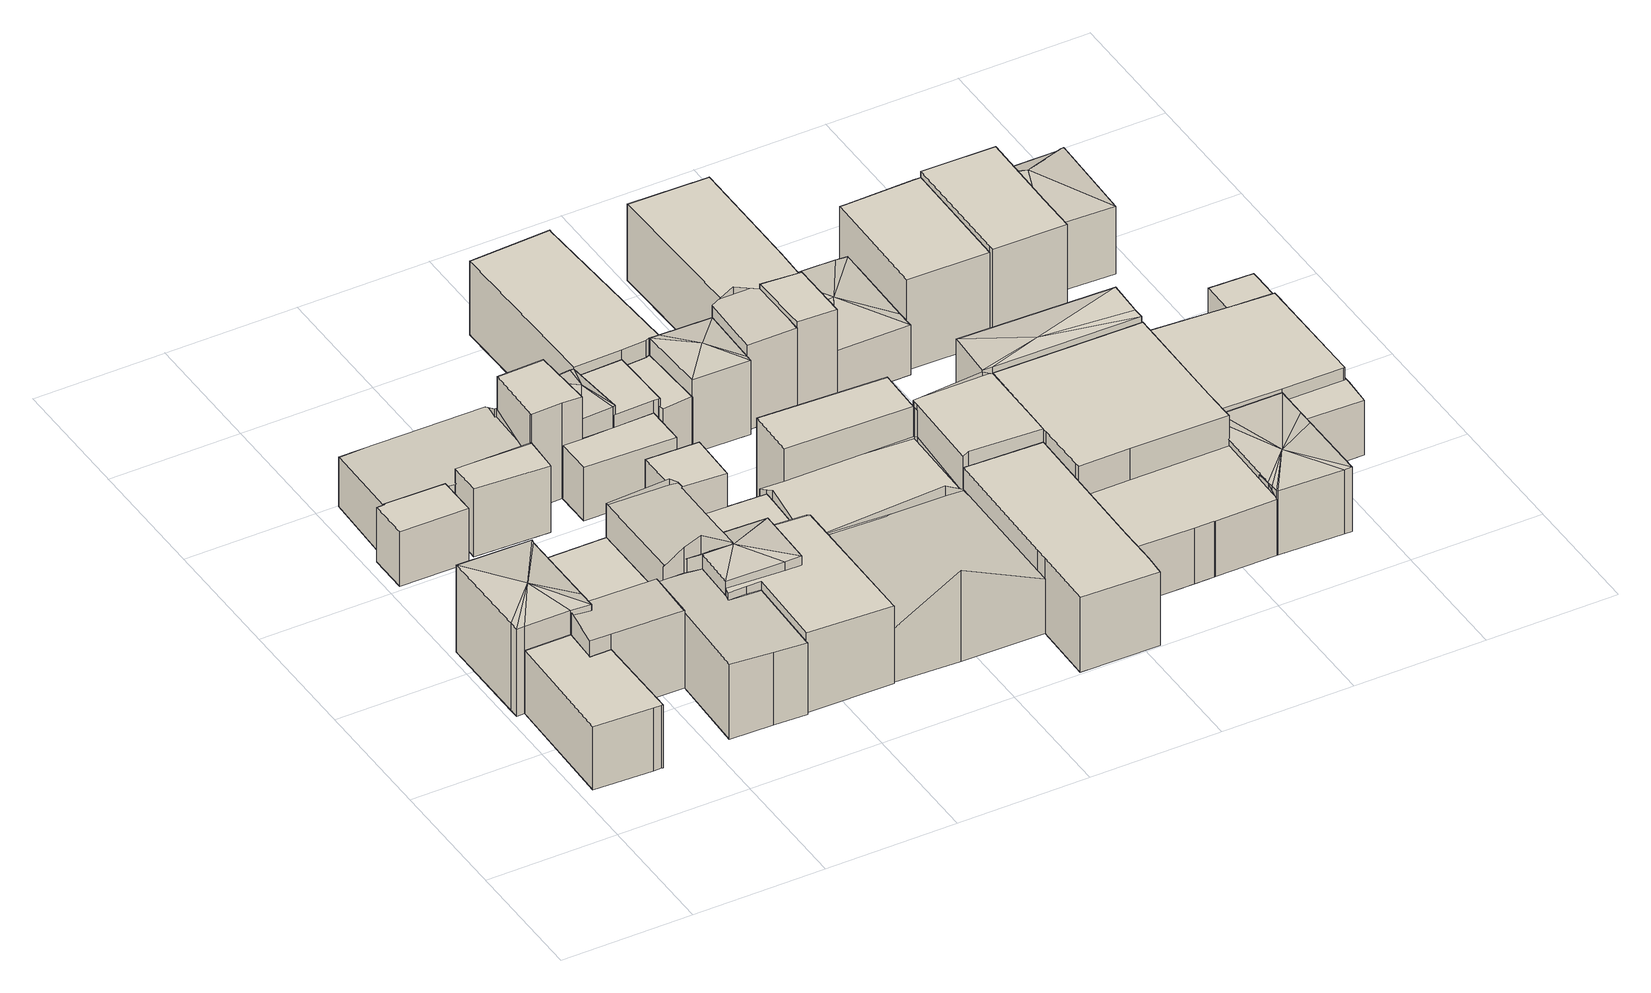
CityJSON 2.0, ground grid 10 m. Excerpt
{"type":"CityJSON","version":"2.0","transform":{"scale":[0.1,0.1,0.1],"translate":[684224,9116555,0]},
"CityObjects":{
"building1":{"type":"Building","attributes":{"Building Type":"Residential","Roof Shape":"flat","Roof Material":"Concrete Glazed Tile","Roof Material Code":"1","Roof Direction":"west","Building Height":5.2,"Roof Slope":14.8,"Footprint Area":44.31,"Solar PV Capacity Low":5.55,"Solar PV Capacity High":7.29,"Solar Annual Energy Low":8000,"Solar Annual Energy High":10543,"Suitable PV Area":33.12},"geometry":[{"type":"MultiSurface","lod":"2.2","boundaries":[[[0,1,2,3,4,5,6,7]],[[7,6,8,9]],[[6,5,10,8]],[[5,4,11,10]],[[4,3,12,11]],[[3,2,13,12]],[[2,1,14,13]],[[1,0,15,14]],[[0,7,9,15]],[[9,8,10,11,12,13,14,15]]]}]},
"building2":{"type":"Building","attributes":{"Building Type":"Residential","Roof Shape":"hip","Roof Material":"Concrete Glazed Tile","Roof Material Code":"1","Roof Direction":"west","Building Height":7.24,"Roof Slope":26.7,"Footprint Area":45.2,"Solar PV Capacity Low":5.66,"Solar PV Capacity High":7.43,"Solar Annual Energy Low":8161,"Solar Annual Energy High":10755,"Suitable PV Area":33.79},"geometry":[{"type":"MultiSurface","lod":"2.2","boundaries":[[[16,17,18,0,7,19,20,21,22]],[[22,21,23,24]],[[21,20,25,23]],[[20,19,26,25]],[[19,7,27,26]],[[7,0,28,27]],[[0,18,29,28]],[[18,17,30,29]],[[17,16,31,30]],[[16,22,24,31]],[[24,23,32]],[[23,25,32]],[[25,26,32]],[[26,27,32]],[[27,28,32]],[[28,29,32]],[[29,30,32]],[[30,31,32]],[[31,24,32]]]}]},
"building3":{"type":"Building","attributes":{"Building Type":"Residential","Roof Shape":"gable","Roof Material":"Concrete Glazed Tile","Roof Material Code":"1","Roof Direction":"west","Building Height":6.43,"Roof Slope":31.6,"Footprint Area":25.84,"Solar PV Capacity Low":3.24,"Solar PV Capacity High":4.25,"Solar Annual Energy Low":4666,"Solar Annual Energy High":6149,"Suitable PV Area":19.32},"geometry":[{"type":"MultiSurface","lod":"2.2","boundaries":[[[33,20,19,7,6,5,34]],[[34,5,35,36]],[[5,6,37,35]],[[6,7,38,37]],[[7,19,39,38]],[[19,20,40,39]],[[20,33,41,40]],[[33,34,36,41]],[[36,35,37,38,39,40,41]]]}]},
"building4":{"type":"Building","attributes":{"Building Type":"Residential","Roof Shape":"flat","Roof Material":"Concrete Glazed Tile","Roof Material Code":"1","Roof Direction":"west","Building Height":4.54,"Roof Slope":10.1,"Footprint Area":16.17,"Solar PV Capacity Low":2.02,"Solar PV Capacity High":2.66,"Solar Annual Energy Low":2919,"Solar Annual Energy High":3847,"Suitable PV Area":12.09},"geometry":[{"type":"MultiSurface","lod":"2.2","boundaries":[[[42,43,44,45,46,47]],[[47,46,48,49]],[[46,45,50,48]],[[45,44,51,50]],[[44,43,52,51]],[[43,42,53,52]],[[42,47,49,53]],[[49,48,50,51,52,53]]]}]},
"building5":{"type":"Building","attributes":{"Building Type":"Residential","Roof Shape":"flat","Roof Material":"Concrete Glazed Tile","Roof Material Code":"1","Roof Direction":"west","Building Height":4.53,"Roof Slope":5.1,"Footprint Area":46.79,"Solar PV Capacity Low":5.86,"Solar PV Capacity High":7.69,"Solar Annual Energy Low":8447,"Solar Annual Energy High":11133,"Suitable PV Area":34.97},"geometry":[{"type":"MultiSurface","lod":"2.2","boundaries":[[[54,55,21,20,33,56,57,58]],[[58,57,59,60]],[[57,56,61,59]],[[56,33,62,61]],[[33,20,63,62]],[[20,21,64,63]],[[21,55,65,64]],[[55,54,66,65]],[[54,58,60,66]],[[60,59,61,62,63,64,65,66]]]}]},
"building6":{"type":"Building","attributes":{"Building Type":"Residential","Roof Shape":"shed","Roof Material":"Concrete Glazed Tile","Roof Material Code":"1","Roof Direction":"west","Building Height":5.94,"Roof Slope":19.9,"Footprint Area":50.18,"Solar PV Capacity Low":6.28,"Solar PV Capacity High":8.25,"Solar Annual Energy Low":9059,"Solar Annual Energy High":11940,"Suitable PV Area":37.51},"geometry":[{"type":"MultiSurface","lod":"2.2","boundaries":[[[67,68,69,70,71,72,73,33,34,74,75,76]],[[76,75,77,78]],[[75,74,79,77]],[[74,34,80,79]],[[34,33,81,80]],[[33,73,82,81]],[[73,72,83,82]],[[72,71,84,83]],[[71,70,85,84]],[[70,69,86,85]],[[69,68,87,86]],[[68,67,88,87]],[[67,76,78,88]],[[78,77,79,80,81,82,83,84,85,86,87,88]]]}]},
"building7":{"type":"Building","attributes":{"Building Type":"Residential","Roof Shape":"gable","Roof Material":"Concrete Glazed Tile","Roof Material Code":"1","Roof Direction":"west","Building Height":4.12,"Roof Slope":33.3,"Footprint Area":69.05,"Solar PV Capacity Low":8.65,"Solar PV Capacity High":11.36,"Solar Annual Energy Low":12466,"Solar Annual Energy High":16430,"Suitable PV Area":51.61},"geometry":[{"type":"MultiSurface","lod":"2.2","boundaries":[[[89,43,42,90,91,92,93,94,95]],[[95,94,96,97]],[[94,93,98,96]],[[93,92,99,98]],[[92,91,100,99]],[[91,90,101,100]],[[90,42,102,101]],[[42,43,103,102]],[[43,89,104,103]],[[89,95,97,104]],[[97,96,98,99,100,101,102,103,104]]]}]},
"building8":{"type":"Building","attributes":{"Building Type":"Residential","Roof Shape":"gable","Roof Material":"Concrete Glazed Tile","Roof Material Code":"1","Roof Direction":"west","Building Height":5.5,"Roof Slope":27.7,"Footprint Area":15.41,"Solar PV Capacity Low":1.93,"Solar PV Capacity High":2.53,"Solar Annual Energy Low":2782,"Solar Annual Energy High":3666,"Suitable PV Area":11.52},"geometry":[{"type":"MultiSurface","lod":"2.2","boundaries":[[[105,91,90,106,107]],[[107,106,108,109]],[[106,90,110,108]],[[90,91,111,110]],[[91,105,112,111]],[[105,107,109,112]],[[109,108,110,111,112]]]}]},
"building9":{"type":"Building","attributes":{"Building Type":"Residential","Roof Shape":"gable","Roof Material":"Concrete Glazed Tile","Roof Material Code":"1","Roof Direction":"west","Building Height":7.2,"Roof Slope":34.6,"Footprint Area":39.26,"Solar PV Capacity Low":4.92,"Solar PV Capacity High":6.46,"Solar Annual Energy Low":7089,"Solar Annual Energy High":9342,"Suitable PV Area":29.35},"geometry":[{"type":"MultiSurface","lod":"2.2","boundaries":[[[113,58,57,56,73,114,115,116,117,118,119,120]],[[120,119,121,122]],[[119,118,123,121]],[[118,117,124,123]],[[117,116,125,124]],[[116,115,126,125]],[[115,114,127,126]],[[114,73,128,127]],[[73,56,129,128]],[[56,57,130,129]],[[57,58,131,130]],[[58,113,132,131]],[[113,120,122,132]],[[122,121,123,124,125,126,127,128,129,130,131,132]]]}]},
"building10":{"type":"Building","attributes":{"Building Type":"Residential","Roof Shape":"hip","Roof Material":"Concrete Glazed Tile","Roof Material Code":"1","Roof Direction":"west","Building Height":7.16,"Roof Slope":25,"Footprint Area":23.88,"Solar PV Capacity Low":2.99,"Solar PV Capacity High":3.93,"Solar Annual Energy Low":4311,"Solar Annual Energy High":5681,"Suitable PV Area":17.85},"geometry":[{"type":"MultiSurface","lod":"2.2","boundaries":[[[133,134,135,116,115,114,73,72,71,136]],[[136,71,137,138]],[[71,72,139,137]],[[72,73,140,139]],[[73,114,141,140]],[[114,115,142,141]],[[115,116,143,142]],[[116,135,144,143]],[[135,134,145,144]],[[134,133,146,145]],[[133,136,138,146]],[[138,137,147]],[[137,139,147]],[[139,140,147]],[[140,141,147]],[[141,142,147]],[[142,143,147]],[[143,144,147]],[[144,145,147]],[[145,146,147]],[[146,138,147]]]}]},
"building11":{"type":"Building","attributes":{"Building Type":"Residential","Roof Shape":"shed","Roof Material":"Concrete Glazed Tile","Roof Material Code":"1","Roof Direction":"west","Building Height":6.37,"Roof Slope":15.5,"Footprint Area":59.17,"Solar PV Capacity Low":7.41,"Solar PV Capacity High":9.73,"Solar Annual Energy Low":10683,"Solar Annual Energy High":14079,"Suitable PV Area":44.23},"geometry":[{"type":"MultiSurface","lod":"2.2","boundaries":[[[67,148,149,150,151,152,134,133,136,71,70,69,68]],[[68,69,153,154]],[[69,70,155,153]],[[70,71,156,155]],[[71,136,157,156]],[[136,133,158,157]],[[133,134,159,158]],[[134,152,160,159]],[[152,151,161,160]],[[151,150,162,161]],[[150,149,163,162]],[[149,148,164,163]],[[148,67,165,164]],[[67,68,154,165]],[[154,153,155,156,157,158,159,160,161,162,163,164,165]]]}]},
"building12":{"type":"Building","attributes":{"Building Type":"Residential","Roof Shape":"shed","Roof Material":"Concrete Glazed Tile","Roof Material Code":"1","Roof Direction":"west","Building Height":7.83,"Roof Slope":14.5,"Footprint Area":17.9,"Solar PV Capacity Low":2.24,"Solar PV Capacity High":2.94,"Solar Annual Energy Low":3231,"Solar Annual Energy High":4258,"Suitable PV Area":13.38},"geometry":[{"type":"MultiSurface","lod":"2.2","boundaries":[[[166,167,168,169,105,91]],[[91,105,170,171]],[[105,169,172,170]],[[169,168,173,172]],[[168,167,174,173]],[[167,166,175,174]],[[166,91,171,175]],[[171,170,172,173,174,175]]]}]},
"building13":{"type":"Building","attributes":{"Building Type":"Residential","Roof Shape":"shed","Roof Material":"Concrete Glazed Tile","Roof Material Code":"1","Roof Direction":"west","Building Height":6.97,"Roof Slope":17.1,"Footprint Area":15.34,"Solar PV Capacity Low":1.92,"Solar PV Capacity High":2.52,"Solar Annual Energy Low":2769,"Solar Annual Energy High":3650,"Suitable PV Area":11.47},"geometry":[{"type":"MultiSurface","lod":"2.2","boundaries":[[[176,113,120,119,177,178]],[[178,177,179,180]],[[177,119,181,179]],[[119,120,182,181]],[[120,113,183,182]],[[113,176,184,183]],[[176,178,180,184]],[[180,179,181,182,183,184]]]}]},
"building14":{"type":"Building","attributes":{"Building Type":"Residential","Roof Shape":"flat","Roof Material":"Concrete Glazed Tile","Roof Material Code":"1","Roof Direction":"west","Building Height":4.31,"Roof Slope":7.3,"Footprint Area":36.58,"Solar PV Capacity Low":4.58,"Solar PV Capacity High":6.02,"Solar Annual Energy Low":6605,"Solar Annual Energy High":8705,"Suitable PV Area":27.35},"geometry":[{"type":"MultiSurface","lod":"2.2","boundaries":[[[177,119,118,117,116,135,134,152,185,186]],[[186,185,187,188]],[[185,152,189,187]],[[152,134,190,189]],[[134,135,191,190]],[[135,116,192,191]],[[116,117,193,192]],[[117,118,194,193]],[[118,119,195,194]],[[119,177,196,195]],[[177,186,188,196]],[[188,187,189,190,191,192,193,194,195,196]]]}]},
"building15":{"type":"Building","attributes":{"Building Type":"Residential","Roof Shape":"gable","Roof Material":"Concrete Glazed Tile","Roof Material Code":"1","Roof Direction":"west","Building Height":4.3,"Roof Slope":28.7,"Footprint Area":20.96,"Solar PV Capacity Low":2.62,"Solar PV Capacity High":3.45,"Solar Annual Energy Low":3784,"Solar Annual Energy High":4987,"Suitable PV Area":15.67},"geometry":[{"type":"MultiSurface","lod":"2.2","boundaries":[[[197,198,167,166,199,200]],[[200,199,201,202]],[[199,166,203,201]],[[166,167,204,203]],[[167,198,205,204]],[[198,197,206,205]],[[197,200,202,206]],[[202,201,203,204,205,206]]]}]},
"building16":{"type":"Building","attributes":{"Building Type":"Residential","Roof Shape":"hip","Roof Material":"Concrete Glazed Tile","Roof Material Code":"1","Roof Direction":"west","Building Height":6,"Roof Slope":26,"Footprint Area":12.24,"Solar PV Capacity Low":1.53,"Solar PV Capacity High":2.01,"Solar Annual Energy Low":2209,"Solar Annual Energy High":2912,"Suitable PV Area":9.15},"geometry":[{"type":"MultiSurface","lod":"2.2","boundaries":[[[207,208,168,167,198,209]],[[209,198,210,211]],[[198,167,212,210]],[[167,168,213,212]],[[168,208,214,213]],[[208,207,215,214]],[[207,209,211,215]],[[211,210,216]],[[210,212,216]],[[212,213,216]],[[213,214,216]],[[214,215,216]],[[215,211,216]]]}]},
"building17":{"type":"Building","attributes":{"Building Type":"Residential","Roof Shape":"flat","Roof Material":"Concrete Glazed Tile","Roof Material Code":"1","Roof Direction":"west","Building Height":5.34,"Roof Slope":12.4,"Footprint Area":17.32,"Solar PV Capacity Low":2.17,"Solar PV Capacity High":2.85,"Solar Annual Energy Low":3127,"Solar Annual Energy High":4121,"Suitable PV Area":12.95},"geometry":[{"type":"MultiSurface","lod":"2.2","boundaries":[[[217,207,209,198,197,218,219]],[[219,218,220,221]],[[218,197,222,220]],[[197,198,223,222]],[[198,209,224,223]],[[209,207,225,224]],[[207,217,226,225]],[[217,219,221,226]],[[221,220,222,223,224,225,226]]]}]},
"building18":{"type":"Building","attributes":{"Building Type":"Residential","Roof Shape":"gable","Roof Material":"Concrete Glazed Tile","Roof Material Code":"1","Roof Direction":"west","Building Height":4.37,"Roof Slope":34.5,"Footprint Area":127.78,"Solar PV Capacity Low":16,"Solar PV Capacity High":21.01,"Solar Annual Energy Low":23070,"Solar Annual Energy High":30405,"Suitable PV Area":95.52},"geometry":[{"type":"MultiSurface","lod":"2.2","boundaries":[[[227,228,229,151,150,149,230,231]],[[231,230,232,233]],[[230,149,234,232]],[[149,150,235,234]],[[150,151,236,235]],[[151,229,237,236]],[[229,228,238,237]],[[228,227,239,238]],[[227,231,233,239]],[[233,232,234,235,236,237,238,239]]]}]},
"building19":{"type":"Building","attributes":{"Building Type":"Residential","Roof Shape":"flat","Roof Material":"Concrete Glazed Tile","Roof Material Code":"1","Roof Direction":"west","Building Height":4.7,"Roof Slope":7.6,"Footprint Area":11.98,"Solar PV Capacity Low":1.5,"Solar PV Capacity High":1.97,"Solar Annual Energy Low":2162,"Solar Annual Energy High":2850,"Suitable PV Area":8.95},"geometry":[{"type":"MultiSurface","lod":"2.2","boundaries":[[[240,241,217,219,218,242,243,244]],[[244,243,245,246]],[[243,242,247,245]],[[242,218,248,247]],[[218,219,249,248]],[[219,217,250,249]],[[217,241,251,250]],[[241,240,252,251]],[[240,244,246,252]],[[246,245,247,248,249,250,251,252]]]}]},
"building20":{"type":"Building","attributes":{"Building Type":"Residential","Roof Shape":"flat","Roof Material":"Concrete Glazed Tile","Roof Material Code":"1","Roof Direction":"west","Building Height":6.13,"Roof Slope":8.8,"Footprint Area":86.28,"Solar PV Capacity Low":10.8,"Solar PV Capacity High":14.19,"Solar Annual Energy Low":15577,"Solar Annual Energy High":20530,"Suitable PV Area":64.49},"geometry":[{"type":"MultiSurface","lod":"2.2","boundaries":[[[253,254,255,207,217,241,240,256,257]],[[257,256,258,259]],[[256,240,260,258]],[[240,241,261,260]],[[241,217,262,261]],[[217,207,263,262]],[[207,255,264,263]],[[255,254,265,264]],[[254,253,266,265]],[[253,257,259,266]],[[259,258,260,261,262,263,264,265,266]]]}]},
"building21":{"type":"Building","attributes":{"Building Type":"Residential","Roof Shape":"gable","Roof Material":"Concrete Glazed Tile","Roof Material Code":"1","Roof Direction":"west","Building Height":4.1,"Roof Slope":33.6,"Footprint Area":76.15,"Solar PV Capacity Low":9.53,"Solar PV Capacity High":12.52,"Solar Annual Energy Low":13748,"Solar Annual Energy High":18119,"Suitable PV Area":56.92},"geometry":[{"type":"MultiSurface","lod":"2.2","boundaries":[[[267,268,269,270,271,186,185,152,151,229,228]],[[228,229,272,273]],[[229,151,274,272]],[[151,152,189,274]],[[152,185,275,189]],[[185,186,276,275]],[[186,271,277,276]],[[271,270,278,277]],[[270,269,279,278]],[[269,268,280,279]],[[268,267,281,280]],[[267,228,273,281]],[[273,272,274,189,275,276,277,278,279,280,281]]]}]},
"building22":{"type":"Building","attributes":{"Building Type":"Residential","Roof Shape":"hip","Roof Material":"Concrete Glazed Tile","Roof Material Code":"1","Roof Direction":"west","Building Height":6.1,"Roof Slope":22.8,"Footprint Area":23.95,"Solar PV Capacity Low":3,"Solar PV Capacity High":3.94,"Solar Annual Energy Low":4325,"Solar Annual Energy High":5700,"Suitable PV Area":17.91},"geometry":[{"type":"MultiSurface","lod":"2.2","boundaries":[[[282,283,256,240,243,284]],[[284,243,285,286]],[[243,240,260,285]],[[240,256,258,260]],[[256,283,287,258]],[[283,282,288,287]],[[282,284,286,288]],[[286,285,289]],[[285,260,289]],[[260,258,289]],[[258,287,289]],[[287,288,289]],[[288,286,289]]]}]},
"building23":{"type":"Building","attributes":{"Building Type":"Residential","Roof Shape":"shed","Roof Material":"Concrete Glazed Tile","Roof Material Code":"1","Roof Direction":"west","Building Height":6.69,"Roof Slope":17.8,"Footprint Area":35.86,"Solar PV Capacity Low":4.49,"Solar PV Capacity High":5.9,"Solar Annual Energy Low":6475,"Solar Annual Energy High":8533,"Suitable PV Area":26.81},"geometry":[{"type":"MultiSurface","lod":"2.2","boundaries":[[[290,270,268,267,269,291]],[[291,269,292,293]],[[269,267,294,292]],[[267,268,295,294]],[[268,270,296,295]],[[270,290,297,296]],[[290,291,293,297]],[[293,292,294,295,296,297]]]}]},
"building24":{"type":"Building","attributes":{"Building Type":"Residential","Roof Shape":"shed","Roof Material":"Concrete Glazed Tile","Roof Material Code":"1","Roof Direction":"west","Building Height":6.11,"Roof Slope":10.8,"Footprint Area":97.38,"Solar PV Capacity Low":12.19,"Solar PV Capacity High":16.01,"Solar Annual Energy Low":17581,"Solar Annual Energy High":23171,"Suitable PV Area":72.79},"geometry":[{"type":"MultiSurface","lod":"2.2","boundaries":[[[228,227,231,298,299,300,301,302,303,304]],[[304,303,305,306]],[[303,302,307,305]],[[302,301,308,307]],[[301,300,309,308]],[[300,299,310,309]],[[299,298,311,310]],[[298,231,312,311]],[[231,227,313,312]],[[227,228,314,313]],[[228,304,306,314]],[[306,305,307,308,309,310,311,312,313,314]]]}]},
"building25":{"type":"Building","attributes":{"Building Type":"Residential","Roof Shape":"gable","Roof Material":"Concrete Glazed Tile","Roof Material Code":"1","Roof Direction":"west","Building Height":7.03,"Roof Slope":32.3,"Footprint Area":17.5,"Solar PV Capacity Low":2.19,"Solar PV Capacity High":2.88,"Solar Annual Energy Low":3160,"Solar Annual Energy High":4165,"Suitable PV Area":13.08},"geometry":[{"type":"MultiSurface","lod":"2.2","boundaries":[[[315,283,282,316,317]],[[317,316,318,319]],[[316,282,320,318]],[[282,283,321,320]],[[283,315,322,321]],[[315,317,319,322]],[[319,318,320,321,322]]]}]},
"building26":{"type":"Building","attributes":{"Building Type":"Residential","Roof Shape":"gable","Roof Material":"Concrete Glazed Tile","Roof Material Code":"1","Roof Direction":"west","Building Height":7.12,"Roof Slope":34.7,"Footprint Area":40.83,"Solar PV Capacity Low":5.11,"Solar PV Capacity High":6.71,"Solar Annual Energy Low":7372,"Solar Annual Energy High":9715,"Suitable PV Area":30.52},"geometry":[{"type":"MultiSurface","lod":"2.2","boundaries":[[[323,324,268,269,267,228,304,303]],[[303,304,325,326]],[[304,228,327,325]],[[228,267,328,327]],[[267,269,329,328]],[[269,268,330,329]],[[268,324,331,330]],[[324,323,332,331]],[[323,303,326,332]],[[326,325,327,328,329,330,331,332]]]}]},
"building27":{"type":"Building","attributes":{"Building Type":"Residential","Roof Shape":"shed","Roof Material":"Concrete Glazed Tile","Roof Material Code":"1","Roof Direction":"west","Building Height":7.42,"Roof Slope":14.5,"Footprint Area":14.48,"Solar PV Capacity Low":1.81,"Solar PV Capacity High":2.38,"Solar Annual Energy Low":2614,"Solar Annual Energy High":3445,"Suitable PV Area":10.82},"geometry":[{"type":"MultiSurface","lod":"2.2","boundaries":[[[333,334,335,317,316]],[[316,317,336,337]],[[317,335,338,336]],[[335,334,339,338]],[[334,333,340,339]],[[333,316,337,340]],[[337,336,338,339,340]]]}]},
"building28":{"type":"Building","attributes":{"Building Type":"Residential","Roof Shape":"shed","Roof Material":"Concrete Glazed Tile","Roof Material Code":"1","Roof Direction":"west","Building Height":6.2,"Roof Slope":10.8,"Footprint Area":79.19,"Solar PV Capacity Low":9.92,"Solar PV Capacity High":13.02,"Solar Annual Energy Low":14297,"Solar Annual Energy High":18843,"Suitable PV Area":59.2},"geometry":[{"type":"MultiSurface","lod":"2.2","boundaries":[[[341,342,343,344,315,317,335,334,345,346,347]],[[347,346,348,349]],[[346,345,350,348]],[[345,334,351,350]],[[334,335,352,351]],[[335,317,353,352]],[[317,315,354,353]],[[315,344,355,354]],[[344,343,356,355]],[[343,342,357,356]],[[342,341,358,357]],[[341,347,349,358]],[[349,348,350,351,352,353,354,355,356,357,358]]]}]},
"building29":{"type":"Building","attributes":{"Building Type":"Residential","Roof Shape":"gable","Roof Material":"Concrete Glazed Tile","Roof Material Code":"1","Roof Direction":"west","Building Height":4.61,"Roof Slope":29.1,"Footprint Area":74.36,"Solar PV Capacity Low":9.31,"Solar PV Capacity High":12.23,"Solar Annual Energy Low":13425,"Solar Annual Energy High":17693,"Suitable PV Area":55.58},"geometry":[{"type":"MultiSurface","lod":"2.2","boundaries":[[[359,360,302,301,361,362,363,364,365,366,367]],[[367,366,368,369]],[[366,365,370,368]],[[365,364,371,370]],[[364,363,372,371]],[[363,362,373,372]],[[362,361,374,373]],[[361,301,375,374]],[[301,302,376,375]],[[302,360,377,376]],[[360,359,378,377]],[[359,367,369,378]],[[369,368,370,371,372,373,374,375,376,377,378]]]}]},
"building30":{"type":"Building","attributes":{"Building Type":"Residential","Roof Shape":"hip","Roof Material":"Clay Tile Shingle","Roof Material Code":"3","Roof Direction":"west","Building Height":4.06,"Roof Slope":24,"Footprint Area":45.93,"Solar PV Capacity Low":5.75,"Solar PV Capacity High":7.55,"Solar Annual Energy Low":8292,"Solar Annual Energy High":10929,"Suitable PV Area":34.33},"geometry":[{"type":"MultiSurface","lod":"2.2","boundaries":[[[379,380,381,347,346,345,334,333,382,383]],[[383,382,384,385]],[[382,333,386,384]],[[333,334,387,386]],[[334,345,388,387]],[[345,346,389,388]],[[346,347,390,389]],[[347,381,391,390]],[[381,380,392,391]],[[380,379,393,392]],[[379,383,385,393]],[[385,384,394]],[[384,386,394]],[[386,387,394]],[[387,388,394]],[[388,389,394]],[[389,390,394]],[[390,391,394]],[[391,392,394]],[[392,393,394]],[[393,385,394]]]}]},
"building31":{"type":"Building","attributes":{"Building Type":"Residential","Roof Shape":"flat","Roof Material":"Concrete Glazed Tile","Roof Material Code":"1","Roof Direction":"west","Building Height":7.18,"Roof Slope":11.1,"Footprint Area":131.19,"Solar PV Capacity Low":16.43,"Solar PV Capacity High":21.57,"Solar Annual Energy Low":23686,"Solar Annual Energy High":31216,"Suitable PV Area":98.07},"geometry":[{"type":"MultiSurface","lod":"2.2","boundaries":[[[395,396,397,323,303,398,399,360,359,367]],[[367,359,400,401]],[[359,360,402,400]],[[360,399,403,402]],[[399,398,404,403]],[[398,303,326,404]],[[303,323,405,326]],[[323,397,406,405]],[[397,396,407,406]],[[396,395,408,407]],[[395,367,401,408]],[[401,400,402,403,404,326,405,406,407,408]]]}]},
"building32":{"type":"Building","attributes":{"Building Type":"Residential","Roof Shape":"hip","Roof Material":"Concrete Glazed Tile","Roof Material Code":"1","Roof Direction":"west","Building Height":7.66,"Roof Slope":22.7,"Footprint Area":44.12,"Solar PV Capacity Low":5.52,"Solar PV Capacity High":7.26,"Solar Annual Energy Low":7966,"Solar Annual Energy High":10498,"Suitable PV Area":32.98},"geometry":[{"type":"MultiSurface","lod":"2.2","boundaries":[[[409,324,323,397,410,411]],[[411,410,412,413]],[[410,397,414,412]],[[397,323,415,414]],[[323,324,416,415]],[[324,409,417,416]],[[409,411,413,417]],[[413,412,418]],[[412,414,418]],[[414,415,418]],[[415,416,418]],[[416,417,418]],[[417,413,418]]]}]},
"building33":{"type":"Building","attributes":{"Building Type":"Residential","Roof Shape":"flat","Roof Material":"Concrete Glazed Tile","Roof Material Code":"1","Roof Direction":"west","Building Height":7.46,"Roof Slope":11.9,"Footprint Area":57.1,"Solar PV Capacity Low":7.15,"Solar PV Capacity High":9.39,"Solar Annual Energy Low":10308,"Solar Annual Energy High":13585,"Suitable PV Area":42.68},"geometry":[{"type":"MultiSurface","lod":"2.2","boundaries":[[[419,420,421,422,423,424]],[[424,423,425,426]],[[423,422,427,425]],[[422,421,428,427]],[[421,420,429,428]],[[420,419,430,429]],[[419,424,426,430]],[[426,425,427,428,429,430]]]}]},
"building34":{"type":"Building","attributes":{"Building Type":"Residential","Roof Shape":"hip","Roof Material":"Concrete Glazed Tile","Roof Material Code":"1","Roof Direction":"west","Building Height":5.26,"Roof Slope":21.3,"Footprint Area":51.92,"Solar PV Capacity Low":6.5,"Solar PV Capacity High":8.54,"Solar Annual Energy Low":9374,"Solar Annual Energy High":12355,"Suitable PV Area":38.81},"geometry":[{"type":"MultiSurface","lod":"2.2","boundaries":[[[431,432,433,434,435,395,366,365,364,436,437]],[[437,436,438,439]],[[436,364,440,438]],[[364,365,441,440]],[[365,366,442,441]],[[366,395,443,442]],[[395,435,444,443]],[[435,434,445,444]],[[434,433,446,445]],[[433,432,447,446]],[[432,431,448,447]],[[431,437,439,448]],[[439,438,449]],[[438,440,449]],[[440,441,449]],[[441,442,449]],[[442,443,449]],[[443,444,449]],[[444,445,449]],[[445,446,449]],[[446,447,449]],[[447,448,449]],[[448,439,449]]]}]},
"building35":{"type":"Building","attributes":{"Building Type":"Residential","Roof Shape":"flat","Roof Material":"Concrete Glazed Tile","Roof Material Code":"1","Roof Direction":"west","Building Height":7.97,"Roof Slope":5.4,"Footprint Area":54.39,"Solar PV Capacity Low":6.81,"Solar PV Capacity High":8.94,"Solar Annual Energy Low":9820,"Solar Annual Energy High":12942,"Suitable PV Area":40.66},"geometry":[{"type":"MultiSurface","lod":"2.2","boundaries":[[[419,424,450,451,452,453]],[[453,452,454,455]],[[452,451,456,454]],[[451,450,457,456]],[[450,424,458,457]],[[424,419,459,458]],[[419,453,455,459]],[[455,454,456,457,458,459]]]}]},
"building36":{"type":"Building","attributes":{"Building Type":"Residential","Roof Shape":"shed","Roof Material":"Concrete Glazed Tile","Roof Material Code":"1","Roof Direction":"west","Building Height":5.46,"Roof Slope":15.5,"Footprint Area":98.32,"Solar PV Capacity Low":12.31,"Solar PV Capacity High":16.17,"Solar Annual Energy Low":17751,"Solar Annual Energy High":23395,"Suitable PV Area":73.5},"geometry":[{"type":"MultiSurface","lod":"2.2","boundaries":[[[460,461,462,463,464,465,410,397,396,395,435,434,466,467]],[[467,466,468,469]],[[466,434,470,468]],[[434,435,471,470]],[[435,395,472,471]],[[395,396,473,472]],[[396,397,474,473]],[[397,410,475,474]],[[410,465,476,475]],[[465,464,477,476]],[[464,463,478,477]],[[463,462,479,478]],[[462,461,480,479]],[[461,460,481,480]],[[460,467,469,481]],[[469,468,470,471,472,473,474,475,476,477,478,479,480,481]]]}]},
"building37":{"type":"Building","attributes":{"Building Type":"Residential","Roof Shape":"shed","Roof Material":"Concrete Glazed Tile","Roof Material Code":"1","Roof Direction":"west","Building Height":4.49,"Roof Slope":13.2,"Footprint Area":12.36,"Solar PV Capacity Low":1.55,"Solar PV Capacity High":2.03,"Solar Annual Energy Low":2231,"Solar Annual Energy High":2940,"Suitable PV Area":9.24},"geometry":[{"type":"MultiSurface","lod":"2.2","boundaries":[[[460,467,466,434,433,482,483,484,485]],[[485,484,486,487]],[[484,483,488,486]],[[483,482,489,488]],[[482,433,490,489]],[[433,434,491,490]],[[434,466,492,491]],[[466,467,493,492]],[[467,460,494,493]],[[460,485,487,494]],[[487,486,488,489,490,491,492,493,494]]]}]},
"building38":{"type":"Building","attributes":{"Building Type":"Residential","Roof Shape":"hip","Roof Material":"Concrete Glazed Tile","Roof Material Code":"1","Roof Direction":"west","Building Height":5.58,"Roof Slope":21.3,"Footprint Area":37.33,"Solar PV Capacity Low":4.67,"Solar PV Capacity High":6.14,"Solar Annual Energy Low":6741,"Solar Annual Energy High":8883,"Suitable PV Area":27.91},"geometry":[{"type":"MultiSurface","lod":"2.2","boundaries":[[[495,496,497,498,453,452,499]],[[499,452,500,501]],[[452,453,502,500]],[[453,498,503,502]],[[498,497,504,503]],[[497,496,505,504]],[[496,495,506,505]],[[495,499,501,506]],[[501,500,507]],[[500,502,507]],[[502,503,507]],[[503,504,507]],[[504,505,507]],[[505,506,507]],[[506,501,507]]]}]},
"building39":{"type":"Building","attributes":{"Building Type":"Residential","Roof Shape":"flat","Roof Material":"Concrete Glazed Tile","Roof Material Code":"1","Roof Direction":"west","Building Height":4.76,"Roof Slope":12.3,"Footprint Area":11.2,"Solar PV Capacity Low":1.4,"Solar PV Capacity High":1.84,"Solar Annual Energy Low":2023,"Solar Annual Energy High":2666,"Suitable PV Area":8.37},"geometry":[{"type":"MultiSurface","lod":"2.2","boundaries":[[[508,465,464,463,509,510,511]],[[511,510,512,513]],[[510,509,514,512]],[[509,463,515,514]],[[463,464,516,515]],[[464,465,517,516]],[[465,508,518,517]],[[508,511,513,518]],[[513,512,514,515,516,517,518]]]}]}
},
"vertices":[
[12,144,0],[10,50,0],[55,48,0],[61,48,0],[62,48,0],[62,117,0],[46,117,0],[47,144,0],[46,117,52],[47,144,52],[62,117,52],[62,48,52],[61,48,52],[55,48,52],[10,50,52],[12,144,52],
[6,224,0],[6,151,0],[6,144,0],[62,143,0],[62,156,0],[62,220,0],[63,223,0],[62,220,72],[63,223,72],[62,156,72],[62,143,72],[47,144,72],[12,144,72],[6,144,72],[6,151,72],[6,224,72],[33,177,78],
[118,155,0],[117,116,0],[62,117,65],[117,116,64],[46,117,65],[47,144,71],[62,143,71],[62,156,64],[118,155,64],
[61,335,0],[15,336,0],[15,335,0],[9,335,0],[9,304,0],[61,304,0],[9,304,45],[61,304,45],[9,335,45],[15,335,45],[15,336,45],[61,335,45],
[67,232,0],[66,219,0],[123,155,0],[124,155,0],[124,232,0],[124,155,45],[124,232,45],[123,155,45],[118,155,45],[62,156,45],[62,220,45],[66,219,45],[67,232,45],
[173,53,0],[175,116,0],[164,116,0],[150,116,0],[151,121,0],[152,154,0],[139,155,0],[115,53,0],[148,52,0],[173,51,0],[148,52,60],[173,51,59],[115,53,62],[117,116,62],[118,155,61],[139,155,61],[152,154,60],[151,121,60],[150,116,60],[164,116,60],[175,116,59],[173,53,59],
[17,399,0],[68,334,0],[124,333,0],[124,336,0],[125,380,0],[124,380,0],[126,396,0],[124,380,53],[126,396,43],[125,380,53],[124,336,43],[124,333,41],[68,334,42],[61,335,42],[15,336,43],[17,399,41],
[125,333,0],[67,308,0],[124,306,0],[67,308,56],[124,306,55],[68,334,55],[124,333,56],[125,333,56],
[171,231,0],[152,155,0],[175,154,0],[175,168,0],[175,173,0],[176,223,0],[177,225,0],[177,230,0],[177,225,72],[177,230,72],[176,223,72],[175,173,73],[175,168,73],[175,154,73],[152,155,87],[139,155,82],[123,155,72],[124,155,73],[124,232,73],[171,231,76],
[208,120,0],[209,167,0],[208,167,0],[195,120,0],[151,121,72],[195,120,72],[152,154,72],[139,155,72],[152,155,72],[175,154,72],[175,168,72],[208,167,72],[209,167,72],[208,120,72],[173,149,76],
[239,52,0],[239,53,0],[240,164,0],[240,165,0],[238,166,0],[164,116,66],[175,116,66],[150,116,66],[151,121,66],[195,120,65],[208,120,65],[209,167,65],[238,166,64],[240,165,64],[240,164,64],[239,53,64],[239,52,64],[173,53,66],
[149,334,0],[164,334,0],[162,382,0],[126,380,0],[125,333,79],[124,333,79],[126,380,79],[162,382,78],[164,334,78],[149,334,79],
[171,263,0],[211,224,0],[212,263,0],[211,224,70],[212,263,70],[177,225,71],[177,230,71],[171,231,71],[171,263,71],
[240,215,0],[240,223,0],[240,215,43],[240,223,43],[238,166,43],[209,167,43],[208,167,43],[175,168,43],[175,173,43],[176,223,43],[177,225,43],[211,224,43],
[219,336,0],[188,335,0],[149,306,0],[219,305,0],[149,306,44],[219,305,43],[149,334,44],[164,334,44],[188,335,43],[219,336,43],
[186,384,0],[183,384,0],[190,336,0],[188,335,60],[190,336,60],[164,334,60],[162,382,60],[183,384,60],[186,384,60],[180,363,63],
[223,385,0],[223,336,0],[224,336,0],[223,336,53],[224,336,53],[219,336,53],[188,335,53],[190,336,53],[186,384,53],[223,385,53],
[352,60,0],[354,162,0],[341,163,0],[289,51,0],[352,50,0],[289,51,75],[352,50,45],[239,53,44],[240,164,44],[240,165,44],[341,163,51],[354,162,44],[352,60,45],
[245,387,0],[242,386,0],[224,332,0],[247,334,0],[247,333,0],[247,334,47],[247,333,47],[224,332,47],[223,336,47],[224,336,47],[223,385,47],[242,386,47],[245,387,47],
[246,521,0],[185,518,0],[184,518,0],[252,387,0],[246,518,0],[252,387,61],[246,518,61],[245,387,61],[242,386,61],[223,385,61],[186,384,61],[184,518,61],[185,518,61],[246,521,61],
[355,225,0],[355,230,0],[355,229,0],[258,231,0],[240,232,0],[341,163,41],[354,162,41],[240,165,43],[240,215,51],[240,223,46],[240,232,41],[258,231,41],[355,229,43],[355,230,42],[355,225,45],
[291,338,0],[292,386,0],[291,333,0],[247,334,61],[291,333,61],[292,386,61],[291,338,61],[270,361,65],
[259,269,0],[356,266,0],[355,229,67],[356,266,67],[355,225,67],[355,230,67],[258,231,68],[259,269,68],
[351,2,0],[411,1,0],[412,18,0],[412,48,0],[413,104,0],[414,161,0],[358,162,0],[414,161,61],[358,162,62],[413,104,61],[412,48,61],[412,18,61],[411,1,61],[351,2,62],[352,50,62],[352,60,62],[354,162,62],
[308,386,0],[329,338,0],[328,386,0],[329,338,70],[328,386,71],[291,338,70],[292,386,71],[308,386,80],
[415,230,0],[407,230,0],[358,162,74],[414,161,72],[354,162,71],[355,225,72],[355,229,72],[355,230,72],[407,230,76],[415,230,71],
[359,338,0],[359,385,0],[357,385,0],[328,386,75],[329,338,75],[357,385,74],[359,385,74],[359,338,74],
[365,518,0],[363,518,0],[303,518,0],[306,386,0],[364,385,0],[365,423,0],[365,424,0],[365,423,62],[365,424,62],[364,385,62],[359,385,62],[357,385,62],[328,386,63],[308,386,63],[306,386,63],[303,518,63],[363,518,62],[365,518,62],
[453,114,0],[414,114,0],[464,48,0],[479,48,0],[480,48,0],[526,48,0],[526,54,0],[526,59,0],[527,113,0],[526,59,52],[527,113,47],[526,54,49],[526,48,46],[480,48,46],[479,48,46],[464,48,46],[412,48,47],[413,104,51],[414,114,46],[453,114,46],
[414,351,0],[415,422,0],[406,423,0],[359,337,0],[414,337,0],[359,337,41],[414,337,41],[359,338,41],[359,385,41],[364,385,41],[365,423,41],[365,424,41],[406,423,41],[415,422,41],[414,351,41],[382,383,46],
[527,139,0],[528,229,0],[527,229,0],[414,157,0],[414,118,0],[453,114,72],[527,113,72],[414,114,72],[414,118,72],[414,157,72],[415,230,72],[527,229,72],[528,229,72],[527,139,72],
[409,268,0],[527,237,0],[528,265,0],[527,237,77],[528,265,77],[527,229,77],[415,230,77],[407,230,77],[409,268,77],[455,240,80],
[477,434,0],[472,434,0],[421,433,0],[415,433,0],[414,342,0],[476,341,0],[414,342,75],[476,341,75],[415,433,75],[421,433,75],[472,434,75],[477,434,75],
[582,46,0],[582,102,0],[582,114,0],[582,139,0],[535,139,0],[527,48,0],[576,46,0],[527,48,53],[576,46,53],[526,48,53],[526,54,53],[526,59,53],[527,139,53],[535,139,53],[582,139,53],[582,114,53],[582,102,53],[582,46,53],[549,81,57],
[476,337,0],[532,336,0],[532,367,0],[533,433,0],[532,367,80],[533,433,80],[532,336,80],[476,337,80],[476,341,80],[477,434,80],
[630,142,0],[630,222,0],[630,225,0],[630,233,0],[627,233,0],[599,234,0],[629,140,0],[630,140,0],[629,140,55],[630,140,55],[582,139,56],[535,139,57],[527,139,57],[528,229,57],[527,229,57],[527,237,57],[599,234,55],[627,233,55],[630,233,55],[630,225,55],[630,222,55],[630,142,55],
[583,114,0],[630,114,0],[631,136,0],[631,142,0],[631,136,45],[631,142,45],[630,114,45],[583,114,46],[582,114,46],[582,139,46],[629,140,45],[630,140,45],[630,142,45],
[587,437,0],[585,437,0],[585,436,0],[533,436,0],[585,365,0],[532,367,56],[585,365,56],[533,433,56],[533,436,56],[585,436,56],[585,437,56],[587,437,56],[552,423,60],
[599,267,0],[633,233,0],[633,261,0],[633,266,0],[633,261,48],[633,266,48],[633,233,48],[630,233,48],[627,233,48],[599,234,48],[599,267,48]
]}
